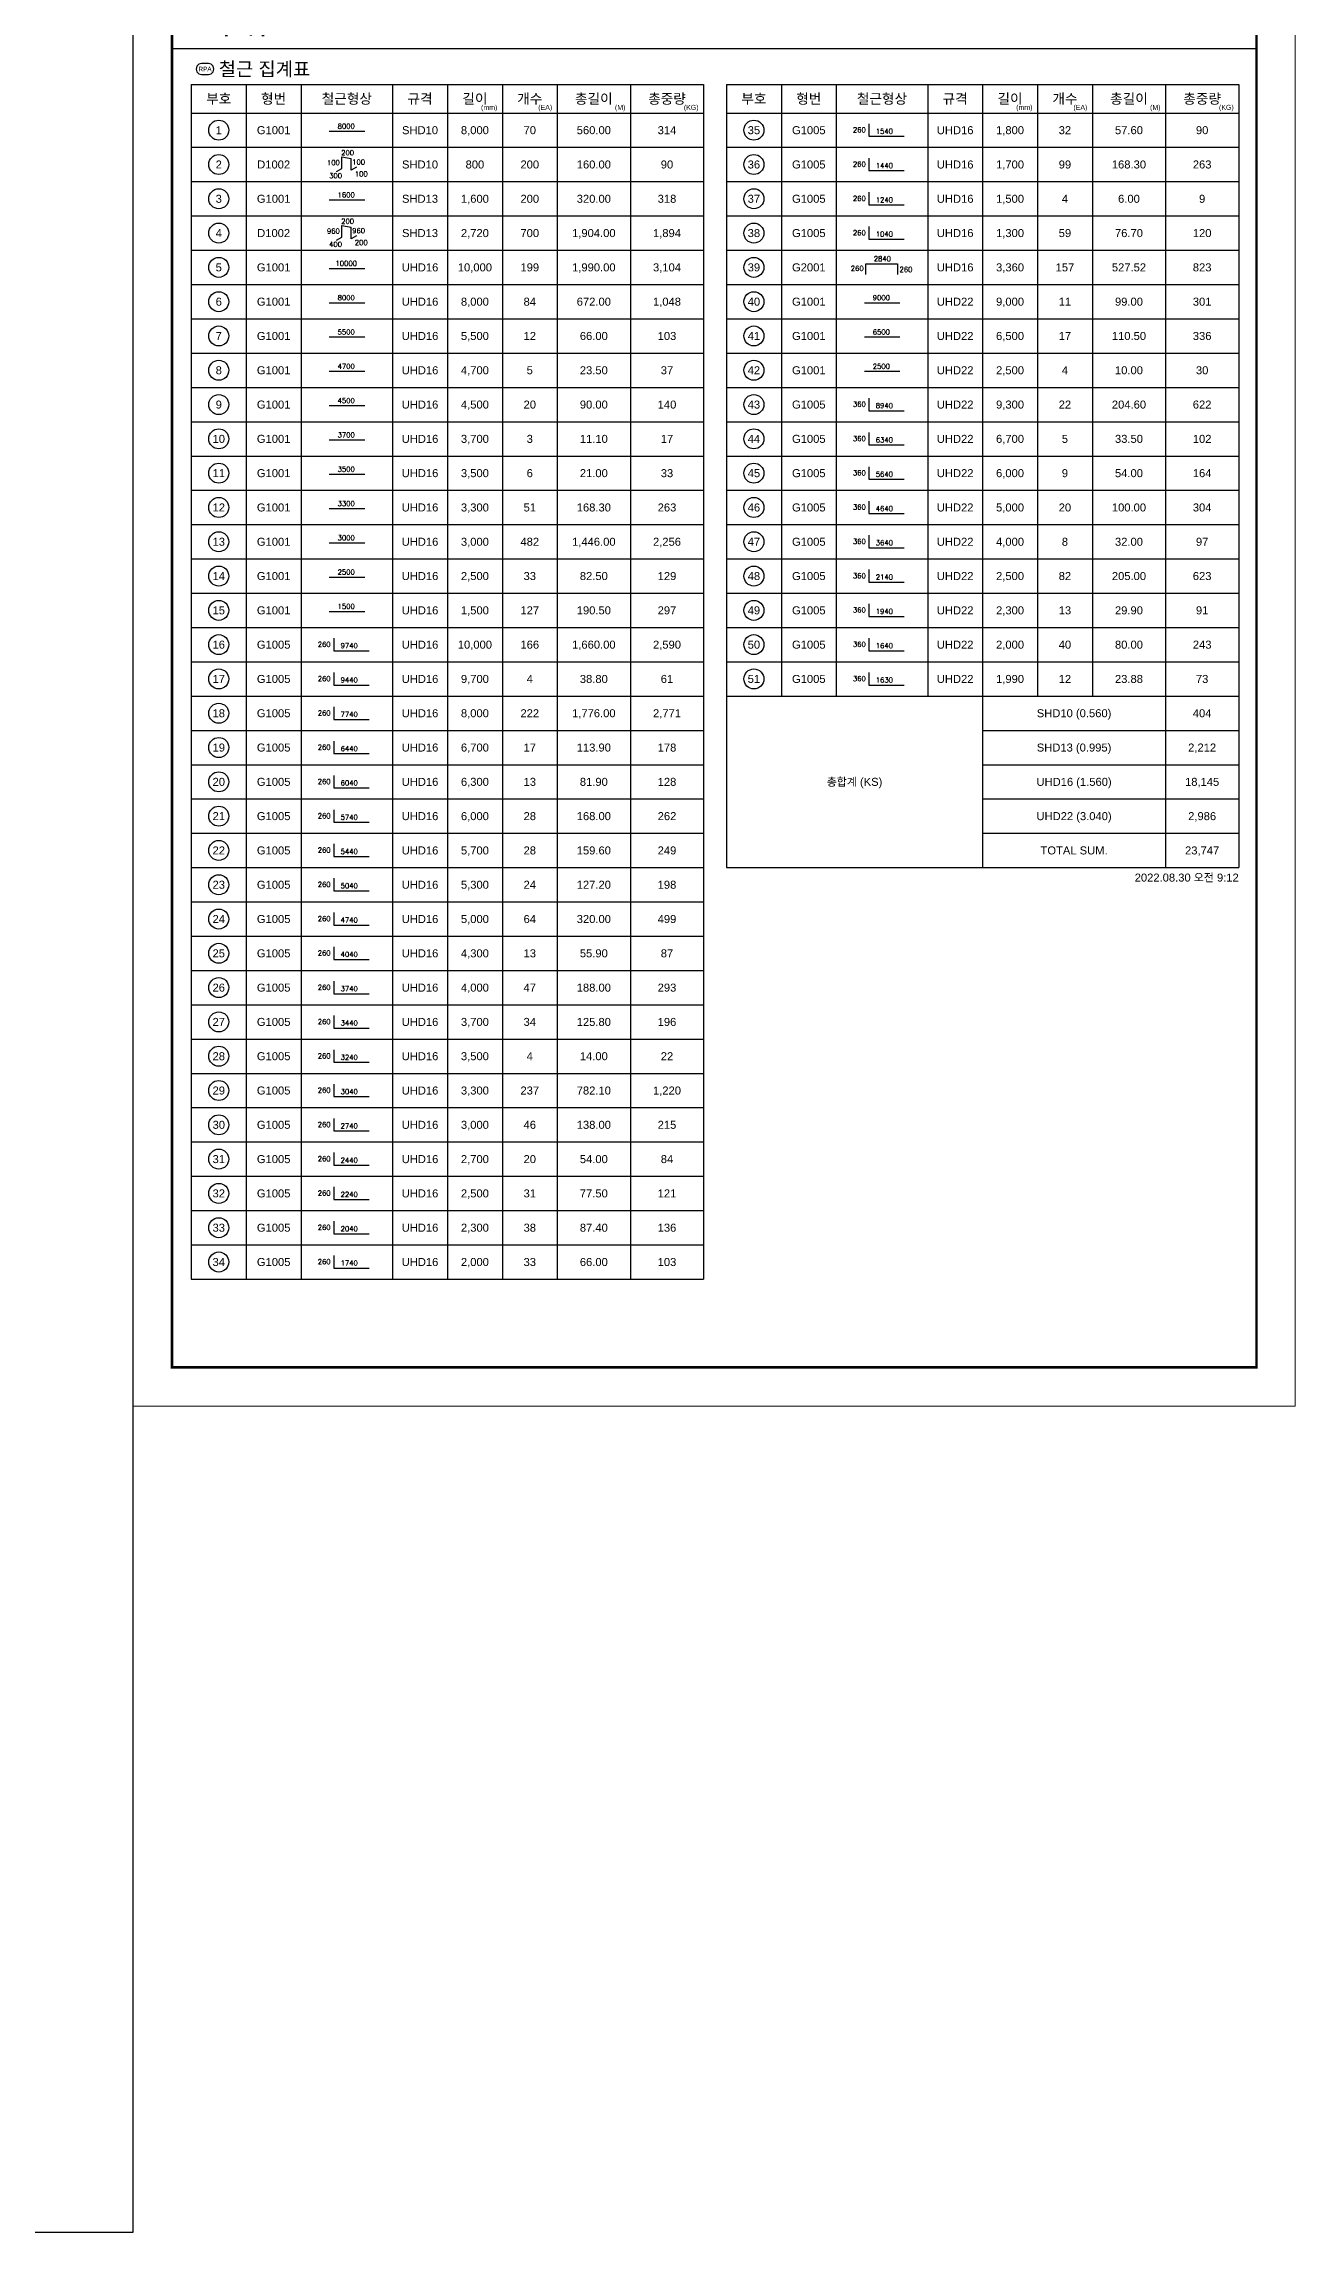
# Model space of a CAD drawing. Header units: millimetres. Extents: x 262481 to 2519995, y -394348 to 364571.
# Drawn here: x 613723 to 631311, y -138554 to -107793 of the extents above; entities that cross this region are included whole.
import ezdxf
from ezdxf.enums import TextEntityAlignment as Align

# ---------------------------------------------------------------- set-up
doc = ezdxf.new("R2010")
doc.units = ezdxf.units.MM
doc.header["$LTSCALE"] = 65
for name, color, linetype in [('AMAC-TITLE', 7, 'Continuous'), ('FORM-L', 7, 'Continuous'), ('RP_DIM', 7, 'Continuous'), ('SHOPLINE', 7, 'Continuous'), ('XDIM', 7, 'Continuous')]:
    doc.layers.add(name, color=color, linetype=linetype)
doc.layers.add('TEXT', color=3, linetype='Continuous', lineweight=9)
doc.styles.add('RPWK1', font='arial.ttf', dxfattribs={"bigfont": 'whgtxt.shx'})
doc.styles.add('XRebar2', font='Romans.shx')
doc.styles.add('돋움', font='malgun.ttf')

# ---------------------------------------------------------------- blocks, each defined once
blk = doc.blocks.new('zsdfhetshts')
blk.add_lwpolyline([(0, 0), (15120, 0), (15120, 21384), (0, 21384)], close=True)
at = {"layer": 'FORM-L', "const_width": 32.6}
blk.add_lwpolyline([(504, 504), (14616, 504), (14616, 19296), (504, 19296)], close=True, dxfattribs=at)
at = {"layer": 'SHOPLINE'}
blk.add_line((504, 18480), (14625, 18480), dxfattribs=at)
blk.add_lwpolyline([(504, 19296), (14616, 19296), (14616, 17664), (504, 17664)], close=True, dxfattribs=at)
at = {"layer": 'AMAC-TITLE', "color": 3, "linetype": 'Continuous', "style": '돋움'}
for s, height, p in [('현장명 :', 288.3, (1031, 18672)), ('고양장항지구 A-1BL 공공주택 건설공사', 288.35, (2618, 18672)), ('부위 :', 288.3, (1031, 17857))]:
    blk.add_text(s, height=height, dxfattribs=at).set_placement(p)
blk = doc.blocks.new('dhs_sheet2e')
at = {"color": 7}
blk.add_lwpolyline([(84000, 0), (84000, 59329.4), (0, 59329.4), (0, 0)], close=True, dxfattribs=at)
blk = doc.blocks.new('DHS_G1001')
at = {"layer": 'XDIM', "color": 1, "linetype": 'Continuous', "ltscale": 2.91412e-318}
blk.add_lwpolyline([(-768, -45), (780, -45)], dxfattribs=at)
at = {"layer": 'XDIM', "color": 3, "linetype": 'Continuous', "ltscale": 2.91412e-318, "style": 'XRebar2'}
blk.add_attdef('A', text='', height=219, dxfattribs=at).set_placement((-27, -3), align=Align.BOTTOM_CENTER)
blk = doc.blocks.new('DHS_D1002')
at = {"layer": 'XDIM', "color": 1, "linetype": 'Continuous', "ltscale": 2.91412e-318}
for p, q in [((-222, 336), (186, 258)), ((-222, -174), (-222, 336)), ((186, -249), (186, 258)), ((-447, -312), (-222, -174)), ((417, -117), (186, -249))]:
    blk.add_line(p, q, dxfattribs=at)
at = {"layer": 'XDIM', "color": 3, "linetype": 'Continuous', "ltscale": 2.91412e-318, "style": 'XRebar2'}
blk.add_attdef('B', text='', height=219, dxfattribs=at).set_placement((-306, 84), align=Align.MIDDLE_RIGHT)
blk.add_attdef('C', text='', height=219, dxfattribs=at).set_placement((36, 342), align=Align.BOTTOM_CENTER)
blk.add_attdef('D', text='', height=219, dxfattribs=at).set_placement((234, 105), align=Align.MIDDLE_LEFT)
blk.add_attdef('A', text='', height=219, dxfattribs=at).set_placement((-210, -381), align=Align.TOP_RIGHT)
blk.add_attdef('E', text='', height=219, dxfattribs=at).set_placement((348, -303), align=Align.TOP_LEFT)
blk = doc.blocks.new('DHS_G1005')
at = {"layer": 'XDIM', "color": 1, "linetype": 'Continuous', "ltscale": 2.91412e-318}
blk.add_lwpolyline([(-573, 282), (-573, -267), (975, -267)], dxfattribs=at)
at = {"layer": 'XDIM', "color": 3, "linetype": 'Continuous', "ltscale": 2.91412e-318, "style": 'XRebar2'}
blk.add_attdef('A', text='', height=219, dxfattribs=at).set_placement((-708, -162), align=Align.BOTTOM_RIGHT)
blk.add_attdef('B', text='', height=219, dxfattribs=at).set_placement((105, -222), align=Align.BOTTOM_CENTER)
blk = doc.blocks.new('DHS_G2001')
at = {"layer": 'XDIM', "color": 1, "linetype": 'Continuous', "ltscale": 2.91412e-318}
blk.add_lwpolyline([(-699, -318), (-699, 156), (672, 156), (672, -318)], dxfattribs=at)
at = {"layer": 'XDIM', "color": 3, "linetype": 'Continuous', "ltscale": 2.91412e-318, "style": 'XRebar2'}
blk.add_attdef('A', text='', height=219, dxfattribs=at).set_placement((-801, -45), align=Align.MIDDLE_RIGHT)
blk.add_attdef('B', text='', height=219, dxfattribs=at).set_placement((18, 201), align=Align.BOTTOM_CENTER)
blk.add_attdef('C', text='', height=219, dxfattribs=at).set_placement((768, -93), align=Align.MIDDLE_LEFT)

msp = doc.modelspace()

# ---------------------------------------------------------------- linework, layer by layer
at = {"layer": 'RP_DIM', "color": 253, "linetype": 'Continuous', "ltscale": 100}
for p, q in [((615989.4, -108147.5), (615990.3, -108147.5)), ((615989.4, -108147.5), (615990.3, -108147.5)), ((615989.4, -108147.5), (615990.3, -108147.5)), ((615989.4, -108147.5), (615990.3, -108147.5)), ((615796.5, -108364.5), (622995.9, -108364.5)), ((615796.5, -108364.5), (615796.5, -125157.6)), ((616567.9, -108364.5), (616567.9, -108766.2)), ((617339.2, -108364.5), (617339.2, -108766.2)), ((618624.8, -108364.5), (618624.8, -108766.2)), ((619396.2, -108364.5), (619396.2, -108766.2)), ((620167.6, -108364.5), (620167.6, -108766.2)), ((620938.9, -108364.5), (620938.9, -108766.2)), ((621967.4, -108364.5), (621967.4, -108766.2)), ((622995.9, -108364.5), (622995.9, -108766.2)), ((622995.9, -108364.5), (622995.9, -125157.6)), ((623317.3, -108364.5), (630516.6, -108364.5)), ((623317.3, -108364.5), (623317.3, -119372.4)), ((624088.6, -108364.5), (624088.6, -108766.2)), ((624860, -108364.5), (624860, -108766.2)), ((626145.6, -108364.5), (626145.6, -108766.2)), ((626916.9, -108364.5), (626916.9, -108766.2)), ((627688.3, -108364.5), (627688.3, -108766.2)), ((628459.7, -108364.5), (628459.7, -108766.2)), ((629488.1, -108364.5), (629488.1, -108766.2)), ((630516.6, -108364.5), (630516.6, -108766.2)), ((630516.6, -108364.5), (630516.6, -119372.4)), ((615796.5, -108766.2), (622995.9, -108766.2)), ((616567.9, -108766.2), (616567.9, -125157.6)), ((617339.2, -108766.2), (617339.2, -125157.6)), ((618624.8, -108766.2), (618624.8, -125157.6)), ((619396.2, -108766.2), (619396.2, -125157.6)), ((620167.6, -108766.2), (620167.6, -125157.6)), ((620938.9, -108766.2), (620938.9, -125157.6)), ((621967.4, -108766.2), (621967.4, -125157.6)), ((623317.3, -108766.2), (630516.6, -108766.2)), ((624088.6, -108766.2), (624088.6, -116961.9)), ((624860, -108766.2), (624860, -116961.9)), ((626145.6, -108766.2), (626145.6, -116961.9)), ((626916.9, -108766.2), (626916.9, -119372.4)), ((627688.3, -108766.2), (627688.3, -116961.9)), ((628459.7, -108766.2), (628459.7, -116961.9)), ((629488.1, -108766.2), (629488.1, -119372.4)), ((615796.5, -109248.3), (622995.9, -109248.3)), ((623317.3, -109248.3), (630516.6, -109248.3)), ((615796.5, -109730.4), (622995.9, -109730.4)), ((623317.3, -109730.4), (630516.6, -109730.4)), ((615796.5, -110212.5), (622995.9, -110212.5)), ((623317.3, -110212.5), (630516.6, -110212.5)), ((615796.5, -110694.6), (622995.9, -110694.6)), ((623317.3, -110694.6), (630516.6, -110694.6)), ((615796.5, -111176.7), (622995.9, -111176.7)), ((623317.3, -111176.7), (630516.6, -111176.7)), ((615796.5, -111658.8), (622995.9, -111658.8)), ((623317.3, -111658.8), (630516.6, -111658.8)), ((615796.5, -112140.9), (622995.9, -112140.9)), ((623317.3, -112140.9), (630516.6, -112140.9)), ((615796.5, -112623), (622995.9, -112623)), ((623317.3, -112623), (630516.6, -112623)), ((615796.5, -113105.1), (622995.9, -113105.1)), ((623317.3, -113105.1), (630516.6, -113105.1)), ((615796.5, -113587.2), (622995.9, -113587.2)), ((623317.3, -113587.2), (630516.6, -113587.2)), ((615796.5, -114069.3), (622995.9, -114069.3)), ((623317.3, -114069.3), (630516.6, -114069.3)), ((615796.5, -114551.4), (622995.9, -114551.4)), ((623317.3, -114551.4), (630516.6, -114551.4)), ((615796.5, -115033.5), (622995.9, -115033.5)), ((623317.3, -115033.5), (630516.6, -115033.5)), ((615796.5, -115515.6), (622995.9, -115515.6)), ((623317.3, -115515.6), (630516.6, -115515.6)), ((615796.5, -115997.7), (622995.9, -115997.7)), ((623317.3, -115997.7), (630516.6, -115997.7)), ((615796.5, -116479.8), (622995.9, -116479.8)), ((623317.3, -116479.8), (630516.6, -116479.8)), ((615796.5, -116961.9), (622995.9, -116961.9)), ((623317.3, -116961.9), (630516.6, -116961.9)), ((615796.5, -117444), (622995.9, -117444)), ((626916.9, -117444), (630516.6, -117444)), ((615796.5, -117926.1), (622995.9, -117926.1)), ((626916.9, -117926.1), (630516.6, -117926.1)), ((615796.5, -118408.2), (622995.9, -118408.2)), ((626916.9, -118408.2), (630516.6, -118408.2)), ((615796.5, -118890.3), (622995.9, -118890.3)), ((626916.9, -118890.3), (630516.6, -118890.3)), ((615796.5, -119372.4), (622995.9, -119372.4)), ((623317.3, -119372.4), (630516.6, -119372.4)), ((615796.5, -119854.5), (622995.9, -119854.5)), ((615796.5, -120336.6), (622995.9, -120336.6)), ((615796.5, -120818.7), (622995.9, -120818.7)), ((615796.5, -121300.8), (622995.9, -121300.8)), ((615796.5, -121782.9), (622995.9, -121782.9)), ((615796.5, -122265), (622995.9, -122265)), ((615796.5, -122747.1), (622995.9, -122747.1)), ((615796.5, -123229.2), (622995.9, -123229.2)), ((615796.5, -123711.3), (622995.9, -123711.3)), ((615796.5, -124193.4), (622995.9, -124193.4)), ((615796.5, -124675.5), (622995.9, -124675.5)), ((615796.5, -125157.6), (622995.9, -125157.6))]:
    msp.add_line(p, q, dxfattribs=at)
at = {"layer": 'RP_DIM', "color": 7, "linetype": 'Continuous', "ltscale": 100}
msp.add_lwpolyline([(615941.2, -108224.7), (616037.6, -108224.7), (616076.1, -108214.3), (616104.4, -108186.1), (616114.7, -108147.5), (616104.4, -108109), (616076.1, -108080.7), (616037.6, -108070.4), (615941.2, -108070.4), (615902.6, -108080.7), (615874.4, -108109), (615864, -108147.5), (615874.4, -108186.1), (615902.6, -108214.3), (615941.2, -108224.7)], dxfattribs=at)
for centre in [(616182.2, -109007.3), (623703, -109007.3), (616182.2, -109489.4), (623703, -109489.4), (616182.2, -109971.5), (623703, -109971.5), (616182.2, -110453.6), (623703, -110453.6), (616182.2, -110935.7), (623703, -110935.7), (616182.2, -111417.8), (623703, -111417.8), (616182.2, -111899.9), (623703, -111899.9), (616182.2, -112382), (623703, -112382), (616182.2, -112864.1), (623703, -112864.1), (616182.2, -113346.2), (623703, -113346.2), (616182.2, -113828.3), (623703, -113828.3), (616182.2, -114310.4), (623703, -114310.4), (616182.2, -114792.5), (623703, -114792.5), (616182.2, -115274.6), (623703, -115274.6), (616182.2, -115756.7), (623703, -115756.7), (616182.2, -116238.8), (623703, -116238.8), (616182.2, -116720.9), (623703, -116720.9), (616182.2, -117203), (616182.2, -117685.1), (616182.2, -118167.2), (616182.2, -118649.3), (616182.2, -119131.4), (616182.2, -119613.5), (616182.2, -120095.6), (616182.2, -120577.7), (616182.2, -121059.8), (616182.2, -121541.9), (616182.2, -122023.9), (616182.2, -122506), (616182.2, -122988.1), (616182.2, -123470.2), (616182.2, -123952.3), (616182.2, -124434.4), (616182.2, -124916.5)]:
    msp.add_circle(centre, 140.6, dxfattribs=at)
at = {"layer": 'RP_DIM', "color": 253, "linetype": 'Continuous', "ltscale": 100}
for points in [[(615796.5, -108364.5), (615796.6, -108364.5), (615796.5, -108364.5)], [(623317.3, -108364.5), (623317.4, -108364.5), (623317.3, -108364.5)]]:
    msp.add_solid(points, dxfattribs=at)

# ---------------------------------------------------------------- block references
at = {"color": 255, "xscale": 0.5849999991953608, "yscale": 0.5849999991953608, "zscale": 0.5849999991953608}
msp.add_blockref('dhs_sheet2e', (565840.9, -138554.4), dxfattribs=at)
at = {"layer": 'RP_DIM', "color": 7, "linetype": 'Continuous', "ltscale": 100, "xscale": 0.321399, "yscale": 0.321399, "zscale": 0.321399}
for name, p, values in [('DHS_G1001', (617982, -109007.3), {'A': '8000'}), ('DHS_G1005', (625502.8, -109007.3), {'A': '260', 'B': '1540'}), ('DHS_D1002', (617982, -109489.4), {'A': '300', 'B': '100', 'C': '200', 'D': '100', 'E': '100'}), ('DHS_G1005', (625502.8, -109489.4), {'A': '260', 'B': '1440'}), ('DHS_G1001', (617982, -109971.5), {'A': '1600'}), ('DHS_G1005', (625502.8, -109971.5), {'A': '260', 'B': '1240'}), ('DHS_D1002', (617982, -110453.6), {'A': '400', 'B': '960', 'C': '200', 'D': '960', 'E': '200'}), ('DHS_G1005', (625502.8, -110453.6), {'A': '260', 'B': '1040'}), ('DHS_G1001', (617982, -110935.7), {'A': '10000'}), ('DHS_G2001', (625502.8, -110935.7), {'A': '260', 'B': '2840', 'C': '260'}), ('DHS_G1001', (617982, -111417.8), {'A': '8000'}), ('DHS_G1001', (625502.8, -111417.8), {'A': '9000'}), ('DHS_G1001', (617982, -111899.9), {'A': '5500'}), ('DHS_G1001', (625502.8, -111899.9), {'A': '6500'}), ('DHS_G1001', (617982, -112382), {'A': '4700'}), ('DHS_G1001', (625502.8, -112382), {'A': '2500'}), ('DHS_G1001', (617982, -112864.1), {'A': '4500'}), ('DHS_G1005', (625502.8, -112864.1), {'A': '360', 'B': '8940'}), ('DHS_G1001', (617982, -113346.2), {'A': '3700'}), ('DHS_G1005', (625502.8, -113346.2), {'A': '360', 'B': '6340'}), ('DHS_G1001', (617982, -113828.3), {'A': '3500'}), ('DHS_G1005', (625502.8, -113828.3), {'A': '360', 'B': '5640'}), ('DHS_G1001', (617982, -114310.4), {'A': '3300'}), ('DHS_G1005', (625502.8, -114310.4), {'A': '360', 'B': '4640'}), ('DHS_G1001', (617982, -114792.5), {'A': '3000'}), ('DHS_G1005', (625502.8, -114792.5), {'A': '360', 'B': '3640'}), ('DHS_G1001', (617982, -115274.6), {'A': '2500'}), ('DHS_G1005', (625502.8, -115274.6), {'A': '360', 'B': '2140'}), ('DHS_G1001', (617982, -115756.7), {'A': '1500'}), ('DHS_G1005', (625502.8, -115756.7), {'A': '360', 'B': '1940'}), ('DHS_G1005', (617982, -116238.8), {'A': '260', 'B': '9740'}), ('DHS_G1005', (625502.8, -116238.8), {'A': '360', 'B': '1640'}), ('DHS_G1005', (617982, -116720.9), {'A': '260', 'B': '9440'}), ('DHS_G1005', (625502.8, -116720.9), {'A': '360', 'B': '1630'}), ('DHS_G1005', (617982, -117203), {'A': '260', 'B': '7740'}), ('DHS_G1005', (617982, -117685.1), {'A': '260', 'B': '6440'}), ('DHS_G1005', (617982, -118167.2), {'A': '260', 'B': '6040'}), ('DHS_G1005', (617982, -118649.3), {'A': '260', 'B': '5740'}), ('DHS_G1005', (617982, -119131.4), {'A': '260', 'B': '5440'}), ('DHS_G1005', (617982, -119613.5), {'A': '260', 'B': '5040'}), ('DHS_G1005', (617982, -120095.6), {'A': '260', 'B': '4740'}), ('DHS_G1005', (617982, -120577.7), {'A': '260', 'B': '4040'}), ('DHS_G1005', (617982, -121059.8), {'A': '260', 'B': '3740'}), ('DHS_G1005', (617982, -121541.9), {'A': '260', 'B': '3440'}), ('DHS_G1005', (617982, -122023.9), {'A': '260', 'B': '3240'}), ('DHS_G1005', (617982, -122506), {'A': '260', 'B': '3040'}), ('DHS_G1005', (617982, -122988.1), {'A': '260', 'B': '2740'}), ('DHS_G1005', (617982, -123470.2), {'A': '260', 'B': '2440'}), ('DHS_G1005', (617982, -123952.3), {'A': '260', 'B': '2240'}), ('DHS_G1005', (617982, -124434.4), {'A': '260', 'B': '2040'}), ('DHS_G1005', (617982, -124916.5), {'A': '260', 'B': '1740'})]:
    msp.add_blockref(name, p, dxfattribs=at).add_auto_attribs(values)
at = {"layer": 'TEXT', "color": 4, "xscale": 1.08, "yscale": 1.08, "zscale": 1.08}
msp.add_blockref('zsdfhetshts', (614980.9, -126941.5), dxfattribs=at)

# ---------------------------------------------------------------- texts
at = {"layer": 'RP_DIM', "color": 7, "linetype": 'Continuous', "ltscale": 100, "style": 'RPWK1'}
for s, height, p in [('RPA', 64.28, (615989.4, -108147.5)), ('부호', 140.61, (616182.2, -108565.3)), ('형번', 140.61, (616953.6, -108565.3)), ('철근형상', 140.61, (617982, -108565.3)), ('규격', 140.61, (619010.5, -108565.3)), ('길이', 140.61, (619781.9, -108565.3)), ('개수', 140.61, (620553.2, -108565.3)), ('총길이', 140.61, (621453.2, -108565.3)), ('총중량', 140.61, (622481.6, -108565.3)), ('부호', 140.61, (623703, -108565.3)), ('형번', 140.61, (624474.3, -108565.3)), ('철근형상', 140.61, (625502.8, -108565.3)), ('규격', 140.61, (626531.3, -108565.3)), ('길이', 140.61, (627302.6, -108565.3)), ('개수', 140.61, (628074, -108565.3)), ('총길이', 140.61, (628973.9, -108565.3)), ('총중량', 140.61, (630002.4, -108565.3)), ('1', 112.5, (616182.2, -109007.3)), ('G1001', 112.49, (616953.6, -109007.3)), ('SHD10', 112.49, (619010.5, -109007.3)), ('8,000', 112.49, (619781.9, -109007.3)), ('70', 112.49, (620553.2, -109007.3)), ('560.00', 112.49, (621453.2, -109007.3)), ('314', 112.49, (622481.6, -109007.3)), ('35', 112.49, (623703, -109007.3)), ('G1005', 112.49, (624474.3, -109007.3)), ('UHD16', 112.49, (626531.3, -109007.3)), ('1,800', 112.49, (627302.6, -109007.3)), ('32', 112.49, (628074, -109007.3)), ('57.60', 112.49, (628973.9, -109007.3)), ('90', 112.49, (630002.4, -109007.3)), ('2', 112.5, (616182.2, -109489.4)), ('D1002', 112.49, (616953.6, -109489.4)), ('SHD10', 112.49, (619010.5, -109489.4)), ('800', 112.49, (619781.9, -109489.4)), ('200', 112.49, (620553.2, -109489.4)), ('160.00', 112.49, (621453.2, -109489.4)), ('90', 112.49, (622481.6, -109489.4)), ('36', 112.49, (623703, -109489.4)), ('G1005', 112.49, (624474.3, -109489.4)), ('UHD16', 112.49, (626531.3, -109489.4)), ('1,700', 112.49, (627302.6, -109489.4)), ('99', 112.49, (628074, -109489.4)), ('168.30', 112.49, (628973.9, -109489.4)), ('263', 112.49, (630002.4, -109489.4)), ('3', 112.5, (616182.2, -109971.5)), ('G1001', 112.49, (616953.6, -109971.5)), ('SHD13', 112.49, (619010.5, -109971.5)), ('1,600', 112.49, (619781.9, -109971.5)), ('200', 112.49, (620553.2, -109971.5)), ('320.00', 112.49, (621453.2, -109971.5)), ('318', 112.49, (622481.6, -109971.5)), ('37', 112.49, (623703, -109971.5)), ('G1005', 112.49, (624474.3, -109971.5)), ('UHD16', 112.49, (626531.3, -109971.5)), ('1,500', 112.49, (627302.6, -109971.5)), ('4', 112.5, (628074, -109971.5)), ('6.00', 112.49, (628973.9, -109971.5)), ('9', 112.5, (630002.4, -109971.5)), ('4', 112.5, (616182.2, -110453.6)), ('D1002', 112.49, (616953.6, -110453.6)), ('SHD13', 112.49, (619010.5, -110453.6)), ('2,720', 112.49, (619781.9, -110453.6)), ('700', 112.49, (620553.2, -110453.6)), ('1,904.00', 112.49, (621453.2, -110453.6)), ('1,894', 112.49, (622481.6, -110453.6)), ('38', 112.49, (623703, -110453.6)), ('G1005', 112.49, (624474.3, -110453.6)), ('UHD16', 112.49, (626531.3, -110453.6)), ('1,300', 112.49, (627302.6, -110453.6)), ('59', 112.49, (628074, -110453.6)), ('76.70', 112.49, (628973.9, -110453.6)), ('120', 112.49, (630002.4, -110453.6)), ('5', 112.5, (616182.2, -110935.7)), ('G1001', 112.49, (616953.6, -110935.7)), ('UHD16', 112.49, (619010.5, -110935.7)), ('10,000', 112.49, (619781.9, -110935.7)), ('199', 112.49, (620553.2, -110935.7)), ('1,990.00', 112.49, (621453.2, -110935.7)), ('3,104', 112.49, (622481.6, -110935.7)), ('39', 112.49, (623703, -110935.7)), ('G2001', 112.49, (624474.3, -110935.7)), ('UHD16', 112.49, (626531.3, -110935.7)), ('3,360', 112.49, (627302.6, -110935.7)), ('157', 112.49, (628074, -110935.7)), ('527.52', 112.49, (628973.9, -110935.7)), ('823', 112.49, (630002.4, -110935.7)), ('6', 112.5, (616182.2, -111417.8)), ('G1001', 112.49, (616953.6, -111417.8)), ('UHD16', 112.49, (619010.5, -111417.8)), ('8,000', 112.49, (619781.9, -111417.8)), ('84', 112.49, (620553.2, -111417.8)), ('672.00', 112.49, (621453.2, -111417.8)), ('1,048', 112.49, (622481.6, -111417.8)), ('40', 112.49, (623703, -111417.8)), ('G1001', 112.49, (624474.3, -111417.8)), ('UHD22', 112.49, (626531.3, -111417.8)), ('9,000', 112.49, (627302.6, -111417.8)), ('11', 112.49, (628074, -111417.8)), ('99.00', 112.49, (628973.9, -111417.8)), ('301', 112.49, (630002.4, -111417.8)), ('7', 112.5, (616182.2, -111899.9)), ('G1001', 112.49, (616953.6, -111899.9)), ('UHD16', 112.49, (619010.5, -111899.9)), ('5,500', 112.49, (619781.9, -111899.9)), ('12', 112.49, (620553.2, -111899.9)), ('66.00', 112.49, (621453.2, -111899.9)), ('103', 112.49, (622481.6, -111899.9)), ('41', 112.49, (623703, -111899.9)), ('G1001', 112.49, (624474.3, -111899.9)), ('UHD22', 112.49, (626531.3, -111899.9)), ('6,500', 112.49, (627302.6, -111899.9)), ('17', 112.49, (628074, -111899.9)), ('110.50', 112.49, (628973.9, -111899.9)), ('336', 112.49, (630002.4, -111899.9)), ('8', 112.5, (616182.2, -112382)), ('G1001', 112.49, (616953.6, -112382)), ('UHD16', 112.49, (619010.5, -112382)), ('4,700', 112.49, (619781.9, -112382)), ('5', 112.5, (620553.2, -112382)), ('23.50', 112.49, (621453.2, -112382)), ('37', 112.49, (622481.6, -112382)), ('42', 112.49, (623703, -112382)), ('G1001', 112.49, (624474.3, -112382)), ('UHD22', 112.49, (626531.3, -112382)), ('2,500', 112.49, (627302.6, -112382)), ('4', 112.5, (628074, -112382)), ('10.00', 112.49, (628973.9, -112382)), ('30', 112.49, (630002.4, -112382)), ('9', 112.5, (616182.2, -112864.1)), ('G1001', 112.49, (616953.6, -112864.1)), ('UHD16', 112.49, (619010.5, -112864.1)), ('4,500', 112.49, (619781.9, -112864.1)), ('20', 112.49, (620553.2, -112864.1)), ('90.00', 112.49, (621453.2, -112864.1)), ('140', 112.49, (622481.6, -112864.1)), ('43', 112.49, (623703, -112864.1)), ('G1005', 112.49, (624474.3, -112864.1)), ('UHD22', 112.49, (626531.3, -112864.1)), ('9,300', 112.49, (627302.6, -112864.1)), ('22', 112.49, (628074, -112864.1)), ('204.60', 112.49, (628973.9, -112864.1)), ('622', 112.49, (630002.4, -112864.1)), ('10', 112.49, (616182.2, -113346.2)), ('G1001', 112.49, (616953.6, -113346.2)), ('UHD16', 112.49, (619010.5, -113346.2)), ('3,700', 112.49, (619781.9, -113346.2)), ('3', 112.5, (620553.2, -113346.2)), ('11.10', 112.49, (621453.2, -113346.2)), ('17', 112.49, (622481.6, -113346.2)), ('44', 112.49, (623703, -113346.2)), ('G1005', 112.49, (624474.3, -113346.2)), ('UHD22', 112.49, (626531.3, -113346.2)), ('6,700', 112.49, (627302.6, -113346.2)), ('5', 112.5, (628074, -113346.2)), ('33.50', 112.49, (628973.9, -113346.2)), ('102', 112.49, (630002.4, -113346.2)), ('11', 112.49, (616182.2, -113828.3)), ('G1001', 112.49, (616953.6, -113828.3)), ('UHD16', 112.49, (619010.5, -113828.3)), ('3,500', 112.49, (619781.9, -113828.3)), ('6', 112.5, (620553.2, -113828.3)), ('21.00', 112.49, (621453.2, -113828.3)), ('33', 112.49, (622481.6, -113828.3)), ('45', 112.49, (623703, -113828.3)), ('G1005', 112.49, (624474.3, -113828.3)), ('UHD22', 112.49, (626531.3, -113828.3)), ('6,000', 112.49, (627302.6, -113828.3)), ('9', 112.5, (628074, -113828.3)), ('54.00', 112.49, (628973.9, -113828.3)), ('164', 112.49, (630002.4, -113828.3)), ('12', 112.49, (616182.2, -114310.4)), ('G1001', 112.49, (616953.6, -114310.4)), ('UHD16', 112.49, (619010.5, -114310.4)), ('3,300', 112.49, (619781.9, -114310.4)), ('51', 112.49, (620553.2, -114310.4)), ('168.30', 112.49, (621453.2, -114310.4)), ('263', 112.49, (622481.6, -114310.4)), ('46', 112.49, (623703, -114310.4)), ('G1005', 112.49, (624474.3, -114310.4)), ('UHD22', 112.49, (626531.3, -114310.4)), ('5,000', 112.49, (627302.6, -114310.4)), ('20', 112.49, (628074, -114310.4)), ('100.00', 112.49, (628973.9, -114310.4)), ('304', 112.49, (630002.4, -114310.4)), ('13', 112.49, (616182.2, -114792.5)), ('G1001', 112.49, (616953.6, -114792.5)), ('UHD16', 112.49, (619010.5, -114792.5)), ('3,000', 112.49, (619781.9, -114792.5)), ('482', 112.49, (620553.2, -114792.5)), ('1,446.00', 112.49, (621453.2, -114792.5)), ('2,256', 112.49, (622481.6, -114792.5)), ('47', 112.49, (623703, -114792.5)), ('G1005', 112.49, (624474.3, -114792.5)), ('UHD22', 112.49, (626531.3, -114792.5)), ('4,000', 112.49, (627302.6, -114792.5)), ('8', 112.5, (628074, -114792.5)), ('32.00', 112.49, (628973.9, -114792.5)), ('97', 112.49, (630002.4, -114792.5)), ('14', 112.49, (616182.2, -115274.6)), ('G1001', 112.49, (616953.6, -115274.6)), ('UHD16', 112.49, (619010.5, -115274.6)), ('2,500', 112.49, (619781.9, -115274.6)), ('33', 112.49, (620553.2, -115274.6)), ('82.50', 112.49, (621453.2, -115274.6)), ('129', 112.49, (622481.6, -115274.6)), ('48', 112.49, (623703, -115274.6)), ('G1005', 112.49, (624474.3, -115274.6)), ('UHD22', 112.49, (626531.3, -115274.6)), ('2,500', 112.49, (627302.6, -115274.6)), ('82', 112.49, (628074, -115274.6)), ('205.00', 112.49, (628973.9, -115274.6)), ('623', 112.49, (630002.4, -115274.6)), ('15', 112.49, (616182.2, -115756.7)), ('G1001', 112.49, (616953.6, -115756.7)), ('UHD16', 112.49, (619010.5, -115756.7)), ('1,500', 112.49, (619781.9, -115756.7)), ('127', 112.49, (620553.2, -115756.7)), ('190.50', 112.49, (621453.2, -115756.7)), ('297', 112.49, (622481.6, -115756.7)), ('49', 112.49, (623703, -115756.7)), ('G1005', 112.49, (624474.3, -115756.7)), ('UHD22', 112.49, (626531.3, -115756.7)), ('2,300', 112.49, (627302.6, -115756.7)), ('13', 112.49, (628074, -115756.7)), ('29.90', 112.49, (628973.9, -115756.7)), ('91', 112.49, (630002.4, -115756.7)), ('16', 112.49, (616182.2, -116238.8)), ('G1005', 112.49, (616953.6, -116238.8)), ('UHD16', 112.49, (619010.5, -116238.8)), ('10,000', 112.49, (619781.9, -116238.8)), ('166', 112.49, (620553.2, -116238.8)), ('1,660.00', 112.49, (621453.2, -116238.8)), ('2,590', 112.49, (622481.6, -116238.8)), ('50', 112.49, (623703, -116238.8)), ('G1005', 112.49, (624474.3, -116238.8)), ('UHD22', 112.49, (626531.3, -116238.8)), ('2,000', 112.49, (627302.6, -116238.8)), ('40', 112.49, (628074, -116238.8)), ('80.00', 112.49, (628973.9, -116238.8)), ('243', 112.49, (630002.4, -116238.8)), ('17', 112.49, (616182.2, -116720.9)), ('G1005', 112.49, (616953.6, -116720.9)), ('UHD16', 112.49, (619010.5, -116720.9)), ('9,700', 112.49, (619781.9, -116720.9)), ('4', 112.5, (620553.2, -116720.9)), ('38.80', 112.49, (621453.2, -116720.9)), ('61', 112.49, (622481.6, -116720.9)), ('51', 112.49, (623703, -116720.9)), ('G1005', 112.49, (624474.3, -116720.9)), ('UHD22', 112.49, (626531.3, -116720.9)), ('1,990', 112.49, (627302.6, -116720.9)), ('12', 112.49, (628074, -116720.9)), ('23.88', 112.49, (628973.9, -116720.9)), ('73', 112.49, (630002.4, -116720.9)), ('18', 112.49, (616182.2, -117203)), ('G1005', 112.49, (616953.6, -117203)), ('UHD16', 112.49, (619010.5, -117203)), ('8,000', 112.49, (619781.9, -117203)), ('222', 112.49, (620553.2, -117203)), ('1,776.00', 112.49, (621453.2, -117203)), ('2,771', 112.49, (622481.6, -117203)), ('SHD10 (0.560)', 112.49, (628202.5, -117203)), ('404', 112.49, (630002.4, -117203)), ('19', 112.49, (616182.2, -117685.1)), ('G1005', 112.49, (616953.6, -117685.1)), ('UHD16', 112.49, (619010.5, -117685.1)), ('6,700', 112.49, (619781.9, -117685.1)), ('17', 112.49, (620553.2, -117685.1)), ('113.90', 112.49, (621453.2, -117685.1)), ('178', 112.49, (622481.6, -117685.1)), ('SHD13 (0.995)', 112.49, (628202.5, -117685.1)), ('2,212', 112.49, (630002.4, -117685.1)), ('20', 112.49, (616182.2, -118167.2)), ('G1005', 112.49, (616953.6, -118167.2)), ('UHD16', 112.49, (619010.5, -118167.2)), ('6,300', 112.49, (619781.9, -118167.2)), ('13', 112.49, (620553.2, -118167.2)), ('81.90', 112.49, (621453.2, -118167.2)), ('128', 112.49, (622481.6, -118167.2)), ('총합계 (KS)', 112.49, (625117.1, -118167.2)), ('UHD16 (1.560)', 112.49, (628202.5, -118167.2)), ('18,145', 112.49, (630002.4, -118167.2)), ('21', 112.49, (616182.2, -118649.3)), ('G1005', 112.49, (616953.6, -118649.3)), ('UHD16', 112.49, (619010.5, -118649.3)), ('6,000', 112.49, (619781.9, -118649.3)), ('28', 112.49, (620553.2, -118649.3)), ('168.00', 112.49, (621453.2, -118649.3)), ('262', 112.49, (622481.6, -118649.3)), ('UHD22 (3.040)', 112.49, (628202.5, -118649.3)), ('2,986', 112.49, (630002.4, -118649.3)), ('22', 112.49, (616182.2, -119131.4)), ('G1005', 112.49, (616953.6, -119131.4)), ('UHD16', 112.49, (619010.5, -119131.4)), ('5,700', 112.49, (619781.9, -119131.4)), ('28', 112.49, (620553.2, -119131.4)), ('159.60', 112.49, (621453.2, -119131.4)), ('249', 112.49, (622481.6, -119131.4)), ('TOTAL SUM.', 112.49, (628202.5, -119131.4)), ('23,747', 112.49, (630002.4, -119131.4)), ('23', 112.49, (616182.2, -119613.5)), ('G1005', 112.49, (616953.6, -119613.5)), ('UHD16', 112.49, (619010.5, -119613.5)), ('5,300', 112.49, (619781.9, -119613.5)), ('24', 112.49, (620553.2, -119613.5)), ('127.20', 112.49, (621453.2, -119613.5)), ('198', 112.49, (622481.6, -119613.5)), ('24', 112.49, (616182.2, -120095.6)), ('G1005', 112.49, (616953.6, -120095.6)), ('UHD16', 112.49, (619010.5, -120095.6)), ('5,000', 112.49, (619781.9, -120095.6)), ('64', 112.49, (620553.2, -120095.6)), ('320.00', 112.49, (621453.2, -120095.6)), ('499', 112.49, (622481.6, -120095.6)), ('25', 112.49, (616182.2, -120577.7)), ('G1005', 112.49, (616953.6, -120577.7)), ('UHD16', 112.49, (619010.5, -120577.7)), ('4,300', 112.49, (619781.9, -120577.7)), ('13', 112.49, (620553.2, -120577.7)), ('55.90', 112.49, (621453.2, -120577.7)), ('87', 112.49, (622481.6, -120577.7)), ('26', 112.49, (616182.2, -121059.8)), ('G1005', 112.49, (616953.6, -121059.8)), ('UHD16', 112.49, (619010.5, -121059.8)), ('4,000', 112.49, (619781.9, -121059.8)), ('47', 112.49, (620553.2, -121059.8)), ('188.00', 112.49, (621453.2, -121059.8)), ('293', 112.49, (622481.6, -121059.8)), ('27', 112.49, (616182.2, -121541.9)), ('G1005', 112.49, (616953.6, -121541.9)), ('UHD16', 112.49, (619010.5, -121541.9)), ('3,700', 112.49, (619781.9, -121541.9)), ('34', 112.49, (620553.2, -121541.9)), ('125.80', 112.49, (621453.2, -121541.9)), ('196', 112.49, (622481.6, -121541.9)), ('28', 112.49, (616182.2, -122023.9)), ('G1005', 112.49, (616953.6, -122023.9)), ('UHD16', 112.49, (619010.5, -122023.9)), ('3,500', 112.49, (619781.9, -122023.9)), ('4', 112.5, (620553.2, -122023.9)), ('14.00', 112.49, (621453.2, -122023.9)), ('22', 112.49, (622481.6, -122023.9)), ('29', 112.49, (616182.2, -122506)), ('G1005', 112.49, (616953.6, -122506)), ('UHD16', 112.49, (619010.5, -122506)), ('3,300', 112.49, (619781.9, -122506)), ('237', 112.49, (620553.2, -122506)), ('782.10', 112.49, (621453.2, -122506)), ('1,220', 112.49, (622481.6, -122506)), ('30', 112.49, (616182.2, -122988.1)), ('G1005', 112.49, (616953.6, -122988.1)), ('UHD16', 112.49, (619010.5, -122988.1)), ('3,000', 112.49, (619781.9, -122988.1)), ('46', 112.49, (620553.2, -122988.1)), ('138.00', 112.49, (621453.2, -122988.1)), ('215', 112.49, (622481.6, -122988.1)), ('31', 112.49, (616182.2, -123470.2)), ('G1005', 112.49, (616953.6, -123470.2)), ('UHD16', 112.49, (619010.5, -123470.2)), ('2,700', 112.49, (619781.9, -123470.2)), ('20', 112.49, (620553.2, -123470.2)), ('54.00', 112.49, (621453.2, -123470.2)), ('84', 112.49, (622481.6, -123470.2)), ('32', 112.49, (616182.2, -123952.3)), ('G1005', 112.49, (616953.6, -123952.3)), ('UHD16', 112.49, (619010.5, -123952.3)), ('2,500', 112.49, (619781.9, -123952.3)), ('31', 112.49, (620553.2, -123952.3)), ('77.50', 112.49, (621453.2, -123952.3)), ('121', 112.49, (622481.6, -123952.3)), ('33', 112.49, (616182.2, -124434.4)), ('G1005', 112.49, (616953.6, -124434.4)), ('UHD16', 112.49, (619010.5, -124434.4)), ('2,300', 112.49, (619781.9, -124434.4)), ('38', 112.49, (620553.2, -124434.4)), ('87.40', 112.49, (621453.2, -124434.4)), ('136', 112.49, (622481.6, -124434.4)), ('34', 112.49, (616182.2, -124916.5)), ('G1005', 112.49, (616953.6, -124916.5)), ('UHD16', 112.49, (619010.5, -124916.5)), ('2,000', 112.49, (619781.9, -124916.5)), ('33', 112.49, (620553.2, -124916.5)), ('66.00', 112.49, (621453.2, -124916.5)), ('103', 112.49, (622481.6, -124916.5))]:
    msp.add_text(s, height=height, dxfattribs=at).set_placement(p, align=Align.MIDDLE_CENTER)
msp.add_text('철근 집계표', height=192.84, dxfattribs=at).set_placement((616182.2, -108147.5), align=Align.MIDDLE_LEFT)
for s, p in [('(mm)', (620097.3, -108742.8)), ('(EA)', (620868.6, -108742.8)), ('(M)', (621897.1, -108742.8)), ('(KG)', (622925.6, -108742.8)), ('(mm)', (627618, -108742.8)), ('(EA)', (628389.4, -108742.8)), ('(M)', (629417.8, -108742.8)), ('(KG)', (630446.3, -108742.8))]:
    msp.add_text(s, height=70.31, dxfattribs=at).set_placement(p, align=Align.BOTTOM_RIGHT)
msp.add_text('2022.08.30 오전 9:12', height=112.49, dxfattribs=at).set_placement((630516.6, -119456.8), align=Align.TOP_RIGHT)

doc.saveas('drawing.dxf')
